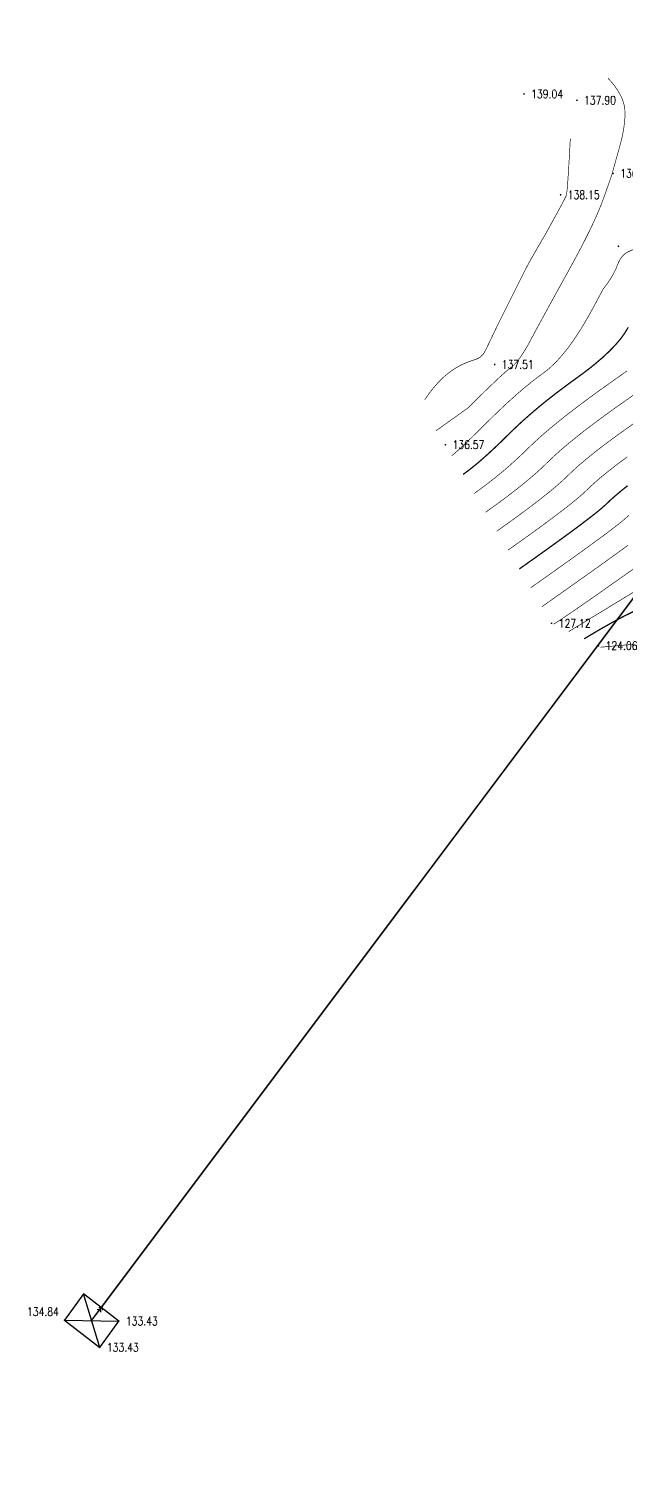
# Model space of a CAD drawing. Extents: x 532522 to 2902776, y -101917278 to 111238625.
# Drawn here: x 879291 to 949887, y 2687381 to 2857025 of the extents above; entities that cross this region are included whole.
import ezdxf
from ezdxf.enums import TextEntityAlignment as Align

# ---------------------------------------------------------------- set-up
doc = ezdxf.new("R2010")
doc.units = 0
doc.header["$LTSCALE"] = 1000
doc.header["$MEASUREMENT"] = 0
doc.layers.get('0').update_dxf_attribs({"linetype": 'CONTINUOUS'})
for name, color, linetype in [('-5', 7, 'CONTINUOUS'), ('Õ÷μØºìÏß', 20, 'CONTINUOUS'), ('新地形图', 7, 'CONTINUOUS')]:
    doc.layers.add(name, color=color, linetype=linetype)
doc.styles.add('HZ', font='rs', dxfattribs={"width": 0.8, "bigfont": 'hztxt'})

# ---------------------------------------------------------------- blocks, each defined once
blk = doc.blocks.new('gc013a')
at = {"linetype": 'Continuous'}
blk.add_line((0.5, 0), (4, 0), dxfattribs=at)
at = {"linetype": 'Continuous', "flags": 128}
for points in [[(2.88, 0.5), (3.38, 0), (2.88, -0.5)], [(3.5, 0.5), (4, 0), (3.5, -0.5)]]:
    blk.add_lwpolyline(points, dxfattribs=at)
blk = doc.blocks.new('GC200')
at = {"linetype": 'Continuous', "const_width": 0.2, "flags": 128}
blk.add_lwpolyline([(-0.1, 0, 1), (0.1, 0, 1)], format="xyb", close=True, dxfattribs=at)
blk = doc.blocks.new('A$C22E77CCE')
at = {"layer": '新地形图', "color": 53, "linetype": 'Continuous'}
for p, q in [((15938, 80168), (128016, 229635)), ((15700, 75408), (13776, 81729)), ((11534, 78628), (17942, 78509))]:
    blk.add_line(p, q, dxfattribs=at)
at = {"layer": '新地形图', "color": 53, "linetype": 'Continuous', "flags": 128}
for points, const_width in [([(62607, 171860), (64081, 172910), (65432, 173892), (66660, 174808), (67764, 175656), (68745, 176438), (69602, 177152), (70337, 177800), (70948, 178380), (71535, 178944), (72197, 179542), (72934, 180174), (73746, 180840), (74633, 181541), (75596, 182275), (76633, 183044), (77746, 183847), (78859, 184632)], 75), ([(61278, 174094), (62443, 174927), (63538, 175734), (64562, 176514), (65516, 177268), (66400, 177996), (67214, 178697), (67958, 179372), (68632, 180021), (69314, 180676), (70083, 181371), (70940, 182106), (71884, 182880), (72915, 183694), (74033, 184548), (75239, 185441), (76532, 186374), (77804, 187276), (78947, 188077)], 75), ([(59949, 176327), (60805, 176944), (61643, 177575), (62464, 178220), (63269, 178880), (64056, 179554), (64826, 180242), (65579, 180945), (66315, 181662), (67093, 182409), (67970, 183201), (68946, 184038), (70022, 184920), (71197, 185848), (72471, 186821), (73845, 187839), (75319, 188902), (76750, 189921), (77997, 190808)], 75), ([(58621, 178561), (59167, 178961), (59749, 179416), (60367, 179926), (61021, 180491), (61712, 181112), (62438, 181787), (63201, 182517), (63999, 183303), (64839, 184117), (65724, 184936), (66656, 185759), (67633, 186585), (68656, 187415), (69724, 188249), (70839, 189087), (71999, 189928), (73131, 190760), (74158, 191570), (75081, 192357), (75901, 193122), (76617, 193864), (77229, 194584), (77736, 195281), (78140, 195956)], 150), ([(59204, 186422), (60190, 187399), (61076, 188269), (61863, 189030), (62550, 189685), (63137, 190231), (63625, 190671), (64013, 191002), (64301, 191226), (64545, 191424), (64800, 191676), (65065, 191985), (65342, 192348), (65629, 192767), (65927, 193241), (66235, 193771), (66555, 194356), (66908, 195018), (67318, 195780), (67786, 196641), (68310, 197602), (68892, 198663), (69530, 199823), (70226, 201083), (70979, 202443), (71728, 203812), (72413, 205098), (73034, 206302), (73592, 207425), (74085, 208465), (74515, 209424), (74880, 210300), (75182, 211095), (75435, 211802), (75654, 212418), (75840, 212943), (75992, 213377), (76111, 213718), (76196, 213969), (76248, 214128), (76265, 214195), (76279, 214260), (76317, 214410), (76380, 214645), (76468, 214965), (76581, 215371), (76718, 215862), (76881, 216439), (77068, 217100), (77252, 217788), (77408, 218443), (77534, 219065), (77632, 219653), (77700, 220209), (77739, 220732), (77748, 221222), (77729, 221678), (77668, 222122), (77553, 222571), (77385, 223027), (77163, 223488), (76887, 223956), (76557, 224430), (76173, 224910), (75736, 225396)], 75), ([(68299, 206850), (68858, 207861), (69348, 208751), (69767, 209519), (70117, 210166), (70397, 210692), (70608, 211096), (70748, 211379), (70819, 211540), (70858, 211733), (70903, 212110), (70953, 212672), (71009, 213419), (71071, 214350), (71139, 215466), (71213, 216766), (71292, 218251)], 75), ([(59204, 186422), (55401, 183707)], 75), ([(69311, 160861), (69712, 161114), (70251, 161468), (70927, 161923), (71741, 162479), (72693, 163137), (73783, 163895), (75010, 164755), (76376, 165716), (77727, 166671), (78911, 167512)], 75), ([(72917, 159135), (74667, 160178), (76250, 161077), (77666, 161831), (78915, 162440)], 150)]:
    blk.add_lwpolyline(points, dxfattribs=dict(at, const_width=const_width))
blk.add_lwpolyline([(14738, 78568), (129215, 231236)], dxfattribs=at)
at = {"layer": '新地形图', "color": 53, "linetype": 'Continuous'}
for points, const_width, elevation in [([(63936, 169626), (65720, 170892), (67327, 172051), (68757, 173102), (70011, 174045), (71089, 174880), (71990, 175607), (72715, 176227), (73264, 176739), (73755, 177212), (74310, 177713), (74928, 178242), (75608, 178801), (76352, 179387), (77158, 180003), (78027, 180647)], 75, 131000), ([(65265, 167393), (67358, 168875), (69221, 170210), (70855, 171395), (72259, 172433), (73433, 173322), (74378, 174062), (75094, 174655), (75580, 175098), (75976, 175479), (76424, 175883), (76922, 176311), (77470, 176761), (78070, 177234)], 150, 130000), ([(57292, 180795), (57528, 180978), (57854, 181257), (58269, 181632), (58774, 182103), (59367, 182669), (60050, 183332), (60822, 184090), (61683, 184943), (62577, 185820), (63446, 186648), (64291, 187426), (65112, 188155), (65908, 188835), (66680, 189465), (67427, 190046), (68150, 190577), (68866, 191145), (69592, 191837), (70329, 192653), (71075, 193591), (71832, 194653), (72599, 195839), (73377, 197148), (74164, 198580), (74911, 199986), (75191, 200510)], 75, 136000), ([(66594, 165159), (68996, 166858), (71116, 168368), (72952, 169689), (74506, 170821), (75778, 171764), (76766, 172518), (77472, 173082), (77896, 173457), (78197, 173747)], 75, 129000), ([(67923, 162925), (70634, 164841), (73010, 166527), (75050, 167983), (76754, 169210), (78122, 170206)], 75, 128000), ([(74841, 158146), (76930, 158327), (78756, 158489)], 75, 124000)]:
    blk.add_lwpolyline(points, dxfattribs=dict(at, const_width=const_width, elevation=elevation))
at = {"layer": '新地形图', "color": 53, "linetype": 'Continuous', "flags": 128}
for points in [[(84910, 208614, 75, 75, -0.0932345), (85155, 207636, 75, 75, -0.0994968), (85025, 206698, 75, 75, -0.0556983), (84591, 205793, 75, 75, -0.1818244), (84339, 205601, 75, 75, -0.1137254), (83470, 205544, 75, 75, 0.0622481), (81893, 205601, 75, 75, 0.0116644), (79878, 205376, 75, 75, 0.0267146), (79008, 205210, 75, 75, 0.0702537), (78010, 204810, 75, 75, 0.0933644), (77393, 204282, 75, 75, 0.0807205), (76908, 203424, 75, 75, -0.046508), (76171, 201887, 75, 75, -0.019604), (75783, 201294, 75, 75, -0.0141203), (75191, 200510, 75, 75, 0)], [(68299, 206850, 75, 75, 0.0054087), (66618, 203953, 75, 75, 0.0125476), (65939, 202679, 75, 75, 0.0001955), (64054, 198916, 75, 75, 0.0003596), (63031, 196869, 75, 75, 0.005851), (61991, 194720, 75, 75, -0.0077596), (61201, 193103, 75, 75, -0.2099276), (59998, 192116, 75, 75, 0.0943016), (57001, 190628, 75, 75, 0.0471712), (55612, 189351, 75, 75, 0.0359405), (54093, 187400, 75, 75, 0)]]:
    blk.add_lwpolyline(points, format="xyseb", dxfattribs=at)
at = {"layer": '新地形图', "color": 53, "linetype": 'Continuous', "const_width": 75, "elevation": 126000, "flags": 128}
blk.add_lwpolyline([(83151, 167324), (71114, 159998)], dxfattribs=at)
at = {"layer": '新地形图', "color": 53, "linetype": 'Continuous', "elevation": 134842, "flags": 128}
blk.add_lwpolyline([(11534, 78628), (15700, 75408), (17942, 78509), (13776, 81729)], close=True, dxfattribs=at)
at = {"layer": '新地形图', "color": 53, "linetype": 'Continuous', "xscale": 500, "yscale": 500, "zscale": 1000}
for p in [(65828, 223523, 139043), (72072, 222781, 137895), (76340, 214141, 136985), (70147, 211609, 138154), (76975, 205520, 136162), (62357, 191554, 137505), (56531, 182073, 136572), (69087, 160969, 127124), (74619, 158320, 124056), (11534, 78628, 134842), (17942, 78509, 133427), (15700, 75408, 133425)]:
    blk.add_blockref('GC200', p, dxfattribs=at)
at = {"layer": '新地形图', "color": 53, "linetype": 'Continuous', "xscale": 500, "yscale": 500, "zscale": 500, "rotation": 53.13577727866217}
blk.add_blockref('gc013a', (14738, 78568), dxfattribs=at)
at = {"layer": '新地形图', "color": 53, "linetype": 'Continuous', "style": 'HZ', "width": 0.8}
for s, p in [('139.04', (68553, 223523)), ('137.90', (74797, 222781)), ('136.99', (79065, 214141)), ('138.15', (72872, 211609)), ('137.51', (65082, 191554)), ('136.57', (59256, 182073)), ('127.12', (71812, 160969)), ('124.06', (77344, 158320)), ('134.84', (8987, 79625)), ('133.43', (20667, 78509)), ('133.43', (18425, 75408))]:
    blk.add_text(s, height=1000, dxfattribs=at).set_placement(p, align=Align.MIDDLE)

msp = doc.modelspace()

# ---------------------------------------------------------------- linework, layer by layer
at = {"layer": '-5', "color": 5, "linetype": 'Continuous'}
msp.add_spline([(1335826, 2647942), (1334966, 2652839), (1334277, 2657211), (1333650, 2661956), (1333275, 2666060), (1333086, 2669443), (1332978, 2673883), (1333027, 2678563), (1333283, 2683333), (1333674, 2687167), (1334394, 2691979), (1335251, 2696541), (1337134, 2704570), (1338482, 2710509), (1339068, 2715783), (1338810, 2721919), (1338029, 2726822), (1337468, 2730338), (1337607, 2734100), (1338862, 2737355), (1340341, 2739864), (1341730, 2742403), (1341550, 2744119), (1339737, 2746382), (1337612, 2748060), (1334757, 2749483), (1331719, 2750586), (1327418, 2751748), (1323211, 2752512), (1318956, 2752764), (1314357, 2752369), (1310786, 2751306), (1307766, 2749311), (1305272, 2746351), (1303592, 2743234), (1301855, 2738778), (1300427, 2733615), (1299447, 2724350), (1298705, 2718638), (1298069, 2714478), (1297311, 2710491), (1295715, 2705397), (1293531, 2700723), (1291185, 2696535), (1288364, 2691840), (1285079, 2686441), (1281791, 2680425), (1279112, 2674495), (1277726, 2669883), (1276731, 2663021), (1276422, 2657142), (1276319, 2651703), (1276356, 2645230), (1276484, 2638591), (1276650, 2631673), (1276612, 2624354), (1276391, 2616878), (1276020, 2608144), (1275272, 2595241), (1274671, 2588562), (1273343, 2581525), (1271638, 2575093), (1270313, 2569991), (1269116, 2564453), (1268154, 2558628), (1267201, 2552131), (1266394, 2546404), (1265608, 2539832), (1264969, 2532425), (1264662, 2526592), (1264598, 2520679), (1264351, 2514804), (1263198, 2508418), (1261624, 2502564), (1259694, 2497356), (1256706, 2492384), (1253703, 2489492), (1249669, 2486683), (1243597, 2484007), (1237013, 2482256), (1230378, 2481585), (1224889, 2482306), (1220098, 2483923), (1215287, 2486281), (1210708, 2488968), (1206290, 2491154), (1200729, 2492431), (1195153, 2492653), (1188996, 2492157), (1183497, 2491619), (1178440, 2492014), (1174330, 2493205), (1171146, 2495248), (1168764, 2498859), (1166968, 2503392), (1164937, 2508406), (1163016, 2512210), (1160085, 2516542), (1156759, 2520997), (1153108, 2526210), (1150131, 2531953), (1148018, 2537350), (1146145, 2543503), (1144374, 2550869), (1143241, 2557089), (1142853, 2561949), (1142348, 2566681), (1141719, 2571739), (1140894, 2577783), (1138791, 2581245), (1136182, 2586109), (1133936, 2589058), (1130302, 2591325), (1125481, 2592828), (1119752, 2592703), (1112745, 2591245), (1107223, 2589478), (1102254, 2587342), (1097450, 2584590), (1091011, 2579494), (1087690, 2575233), (1084107, 2571042), (1081536, 2567180), (1079412, 2562441), (1078208, 2557213), (1077565, 2552350), (1077413, 2545806), (1077972, 2537624), (1078485, 2530230), (1078778, 2523329), (1078764, 2518027), (1077841, 2511805), (1074765, 2506086), (1072268, 2503519), (1068289, 2500375), (1064858, 2497816), (1060709, 2494891), (1054421, 2490999), (1050313, 2489062), (1045961, 2488486), (1041578, 2489208), (1036968, 2489979), (1031528, 2489865), (1024940, 2489266), (1018960, 2488418), (1012791, 2487165), (1008512, 2485667), (1004901, 2483703), (1001383, 2481545), (998130, 2479552), (993880, 2477101), (990720, 2475760), (987162, 2474890), (983081, 2474783), (980031, 2475396), (977101, 2476617), (973807, 2478725), (967422, 2483540), (962219, 2487605), (958533, 2490463), (953710, 2494061), (947905, 2497468), (942209, 2500317), (937475, 2502511), (932404, 2504739), (926763, 2507382), (922491, 2509684), (916897, 2513246), (912992, 2516159), (909015, 2519459), (905567, 2522275), (901784, 2525171), (898162, 2527537), (894182, 2529686), (889513, 2531305), (884044, 2532320), (879946, 2532670)], degree=3, dxfattribs=at)

# ---------------------------------------------------------------- block references
at = {"layer": 'Õ÷μØºìÏß', "color": 1, "linetype": 'Continuous'}
msp.add_blockref('A$C22E77CCE', (871984, 2625789), dxfattribs=at)

doc.saveas('drawing.dxf')
